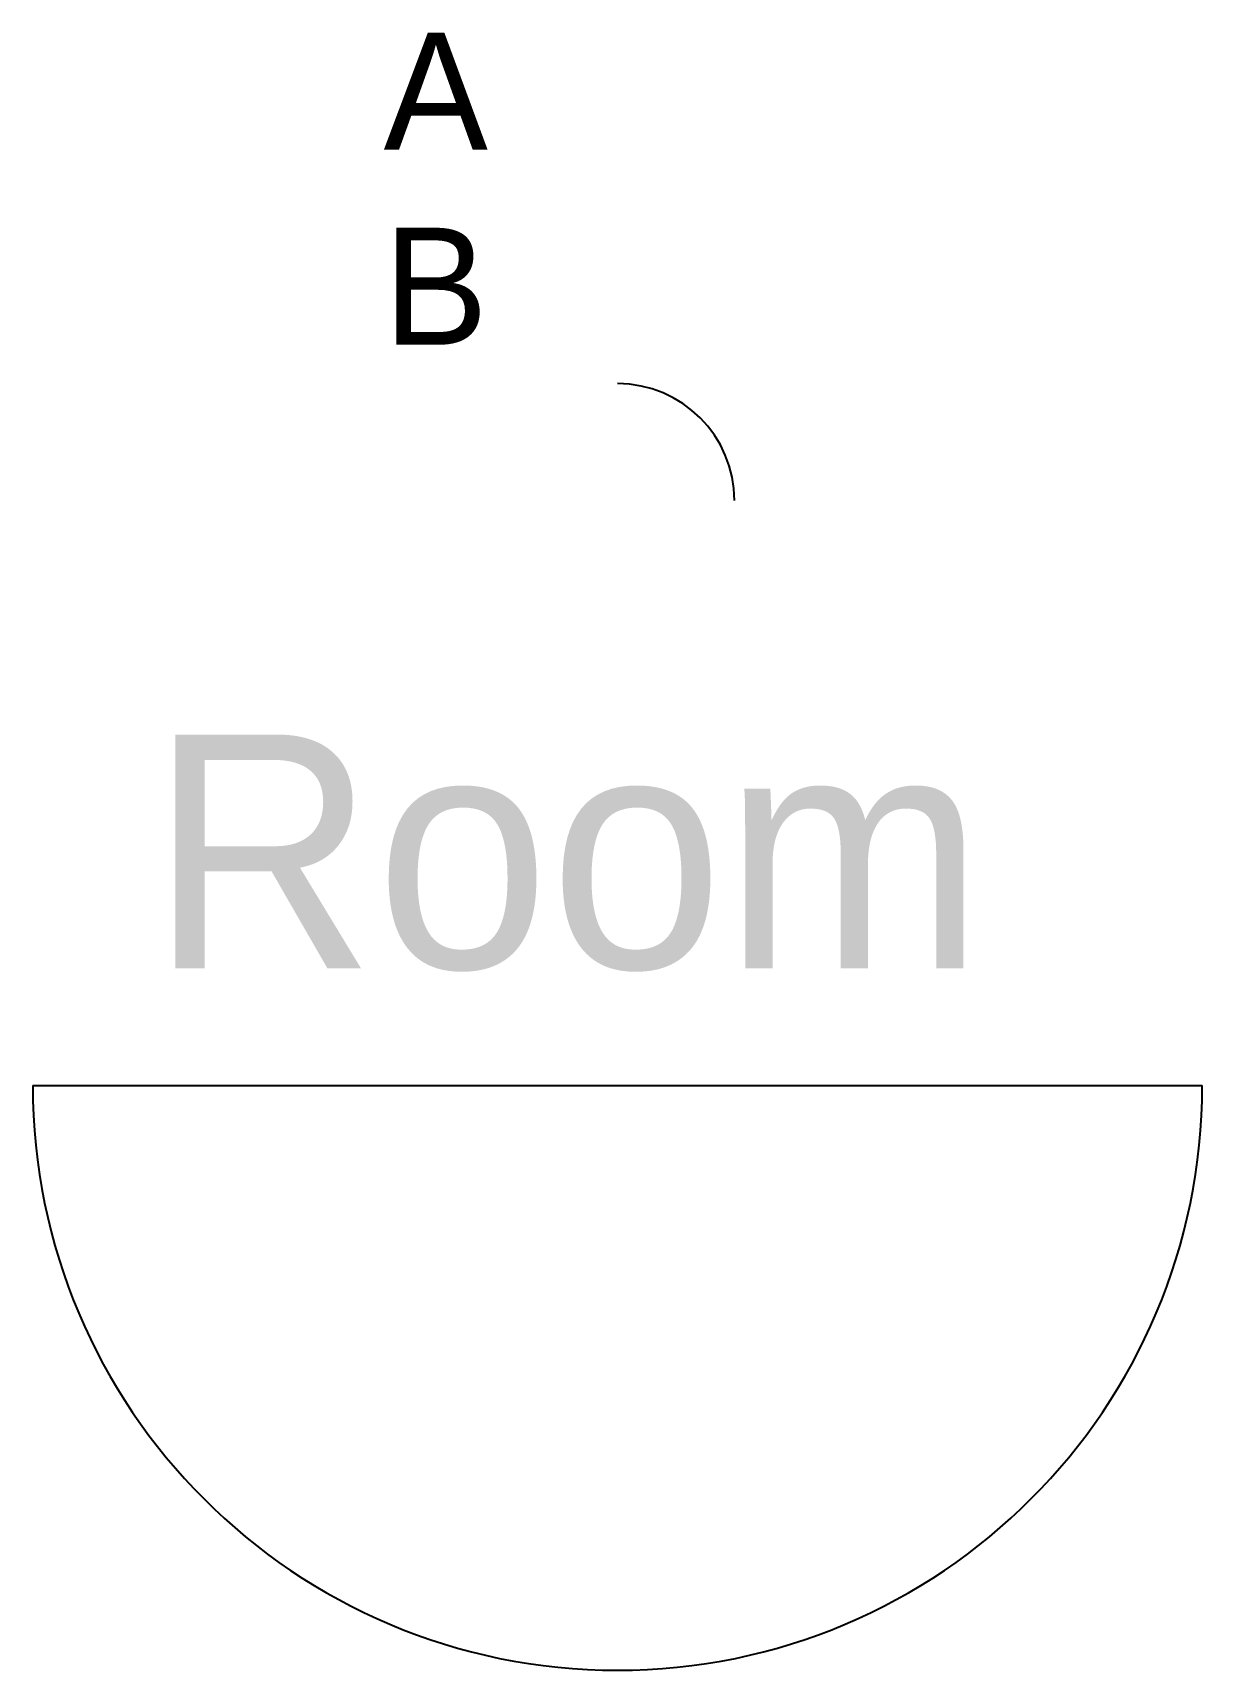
# Model space of a CAD drawing. Header units: millimetres. Extents: x 0 to 3000, y -500 to 1200.
# Drawn here: x 0 to 1000, y -500 to 900 of the extents above; entities outside this region: 1.
import ezdxf

# ---------------------------------------------------------------- set-up
doc = ezdxf.new("R2010")
doc.units = ezdxf.units.MM
doc.layers.add('TEXT', color=3, linetype='Continuous')
doc.layers.add('WALL', color=1, linetype='Continuous')

# ---------------------------------------------------------------- blocks, each defined once
blk = doc.blocks.new('BOX')
blk.add_lwpolyline([(0, 0), (100, 0), (100, 50), (0, 50)], close=True)

msp = doc.modelspace()

# ---------------------------------------------------------------- linework, layer by layer
at = {"layer": 'WALL'}
msp.add_line((0, 0), (1000, 0), dxfattribs=at)
msp.add_lwpolyline([(0, 0, 1), (1000, 0)], format="xyb", dxfattribs=at)
msp.add_arc((500, 500), 100, 0, 90, dxfattribs=at)

# ---------------------------------------------------------------- block references
at = {"layer": 'WALL', "xscale": 2, "yscale": 2, "rotation": 90}
msp.add_blockref('BOX', (3000, 1000), dxfattribs=at)

# ---------------------------------------------------------------- texts
at = {"layer": 'TEXT'}
msp.add_text('Room', height=200, dxfattribs=at).set_placement((100, 100))
at = {"layer": 'TEXT', "insert": (300, 900), "char_height": 100, "attachment_point": 1}
msp.add_mtext('A\\PB', dxfattribs=at)

doc.saveas('drawing.dxf')
